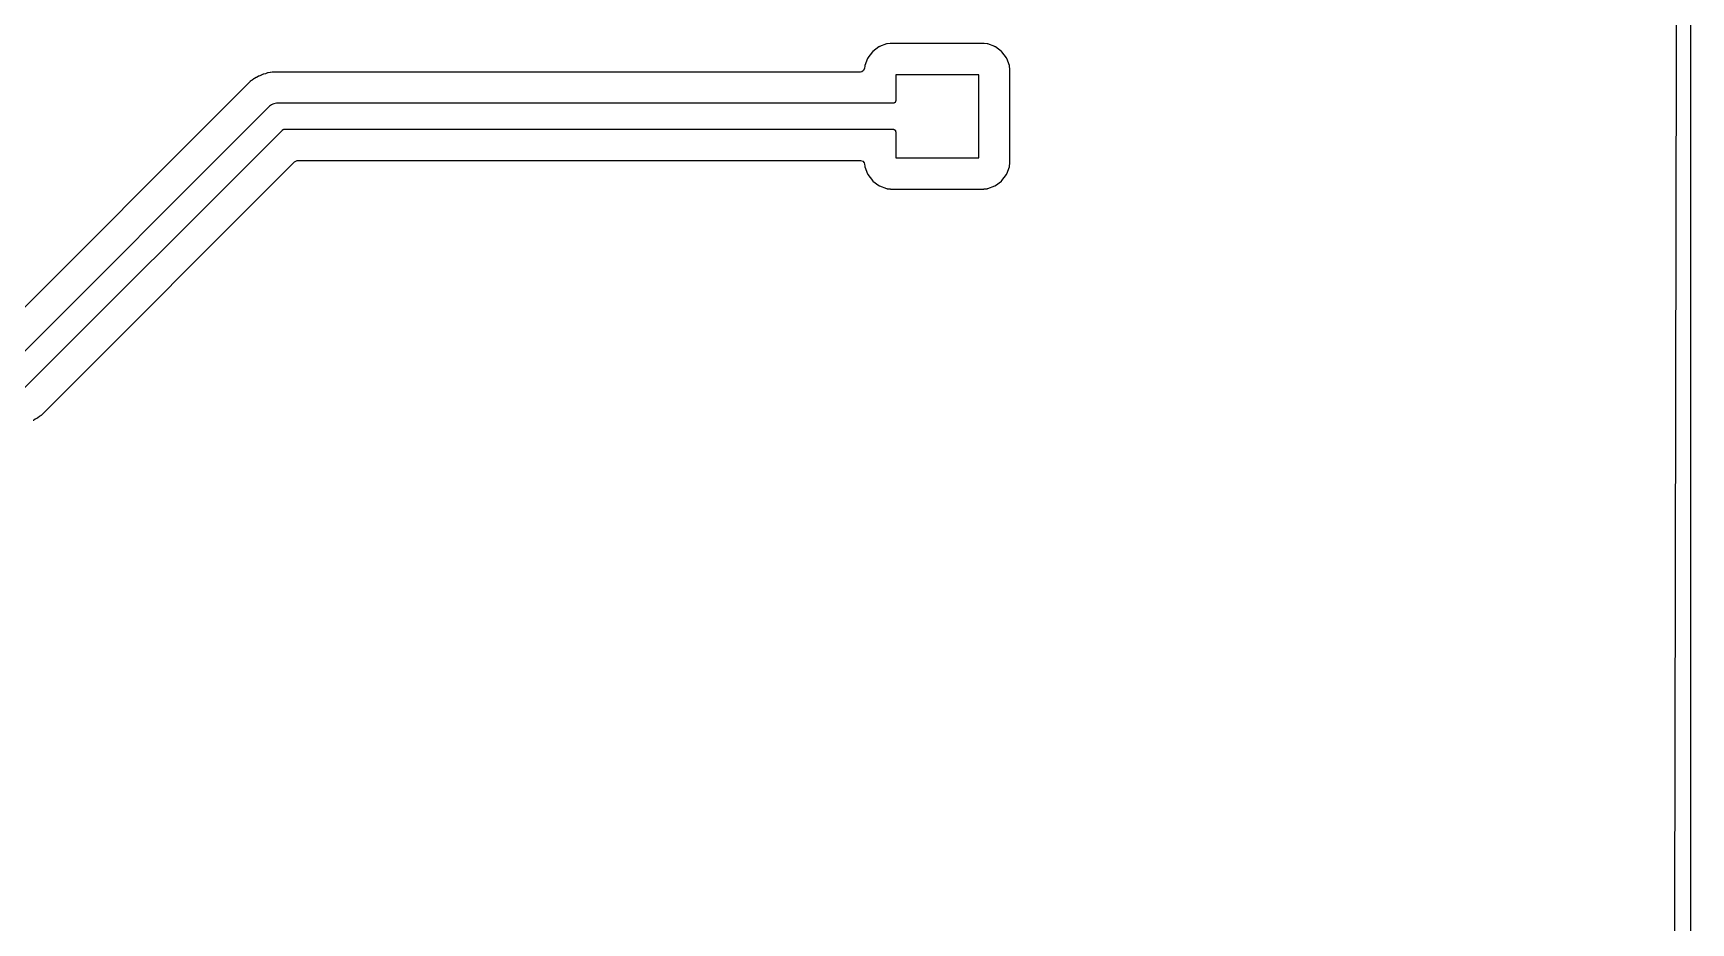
# Model space of a CAD drawing. Header units: metres. Extents: x -562 to 687, y -412 to 337.
# Drawn here: x 368.1 to 687.4, y -236 to -64.8 of the extents above; entities that cross this region are included whole.
import ezdxf

# ---------------------------------------------------------------- set-up
doc = ezdxf.new("R2010")
doc.units = ezdxf.units.M

msp = doc.modelspace()

# ---------------------------------------------------------------- linework, layer by layer
for points in [[(687.36, -411.14), (687.36, 336.06)], [(-560.13, 333.75), (-560.13, -408.85), (-560.06, -409.18), (-559.78, -409.5), (-559.32, -409.64), (683.17, -409.64), (683.51, -409.57), (683.83, -409.29), (683.97, -408.83), (683.98, -402.45), (685.36, 333.76), (685.29, 334.1), (685.01, 334.42), (684.55, 334.56), (-559.34, 334.56), (-559.68, 334.49), (-560, 334.21), (-560.13, 333.75)], [(368.11, -139.26), (368.13, -139.25), (368.14, -139.25), (368.15, -139.24), (368.16, -139.24), (368.18, -139.23), (368.19, -139.22), (368.53, -139.01), (368.57, -138.99), (368.93, -138.81), (368.94, -138.81), (368.95, -138.8), (368.97, -138.79), (368.98, -138.78), (368.99, -138.78), (369, -138.77), (369.01, -138.76), (369.02, -138.75), (369.34, -138.5), (369.37, -138.48), (369.71, -138.26), (369.73, -138.25), (369.74, -138.25), (369.75, -138.24), (369.76, -138.23), (369.77, -138.22), (369.78, -138.21), (369.79, -138.2), (369.8, -138.19), (371.08, -136.92), (371.08, -136.92), (418.48, -89.51), (418.94, -89.26), (419.08, -89.25), (527.43, -89.25), (527.89, -89.38), (528.18, -89.71), (528.24, -89.95), (528.29, -90.37), (528.29, -90.38), (528.29, -90.39), (528.29, -90.4), (528.29, -90.41), (528.3, -90.42), (528.3, -90.43), (528.3, -90.44), (528.3, -90.45), (528.31, -90.46), (528.31, -90.47), (528.31, -90.48), (528.32, -90.49), (528.82, -91.84), (528.82, -91.85), (528.83, -91.86), (528.83, -91.87), (528.84, -91.88), (528.84, -91.88), (528.84, -91.89), (528.85, -91.9), (528.85, -91.91), (528.85, -91.91), (528.86, -91.92), (528.87, -91.94), (528.88, -91.95), (528.89, -91.96), (529.75, -93.12), (529.76, -93.13), (529.77, -93.14), (529.78, -93.16), (529.8, -93.17), (529.8, -93.17), (529.81, -93.18), (529.82, -93.19), (529.84, -93.2), (529.85, -93.22), (531, -94.08), (531.02, -94.09), (531.03, -94.1), (531.04, -94.1), (531.05, -94.11), (531.05, -94.11), (531.06, -94.12), (531.07, -94.12), (531.08, -94.13), (531.09, -94.13), (531.1, -94.13), (531.11, -94.14), (531.12, -94.14), (531.13, -94.15), (532.48, -94.65), (532.48, -94.65), (532.49, -94.65), (532.5, -94.66), (532.51, -94.66), (532.53, -94.66), (532.54, -94.67), (532.55, -94.67), (532.56, -94.67), (532.57, -94.67), (532.59, -94.68), (532.6, -94.68), (532.67, -94.69), (533.19, -94.74), (533.21, -94.74), (533.22, -94.74), (533.23, -94.74), (533.25, -94.75), (551.2, -94.75), (551.22, -94.74), (551.23, -94.74), (551.24, -94.74), (551.26, -94.74), (551.85, -94.68), (551.86, -94.68), (551.87, -94.68), (551.89, -94.67), (551.9, -94.67), (551.91, -94.67), (551.92, -94.67), (551.93, -94.67), (551.94, -94.66), (551.95, -94.66), (551.96, -94.66), (551.97, -94.65), (551.98, -94.65), (553.32, -94.15), (553.34, -94.14), (553.35, -94.14), (553.36, -94.13), (553.37, -94.13), (553.38, -94.12), (553.39, -94.12), (553.4, -94.11), (553.41, -94.1), (553.42, -94.1), (553.43, -94.09), (553.44, -94.09), (553.45, -94.08), (554.6, -93.22), (554.61, -93.21), (554.62, -93.2), (554.63, -93.19), (554.64, -93.19), (554.65, -93.18), (554.66, -93.17), (554.66, -93.16), (554.67, -93.15), (554.68, -93.14), (554.69, -93.13), (554.69, -93.12), (554.7, -93.12), (555.56, -91.96), (555.57, -91.95), (555.58, -91.94), (555.58, -91.93), (555.59, -91.92), (555.6, -91.91), (555.6, -91.9), (555.61, -91.89), (555.61, -91.88), (555.62, -91.87), (555.62, -91.86), (555.63, -91.85), (555.63, -91.84), (556.14, -90.49), (556.14, -90.48), (556.14, -90.47), (556.15, -90.46), (556.15, -90.45), (556.15, -90.44), (556.15, -90.43), (556.16, -90.42), (556.16, -90.41), (556.16, -90.4), (556.16, -90.39), (556.16, -90.38), (556.16, -90.37), (556.23, -89.77), (556.23, -89.76), (556.23, -89.75), (556.23, -89.73), (556.23, -89.72), (556.23, -71.76), (556.23, -71.75), (556.23, -71.73), (556.23, -71.72), (556.23, -71.71), (556.16, -71.11), (556.16, -71.1), (556.16, -71.09), (556.16, -71.08), (556.16, -71.07), (556.16, -71.06), (556.15, -71.05), (556.15, -71.04), (556.15, -71.03), (556.15, -71.02), (556.14, -71.01), (556.14, -71), (556.14, -70.99), (555.63, -69.64), (555.63, -69.63), (555.62, -69.62), (555.62, -69.6), (555.61, -69.59), (555.6, -69.58), (555.6, -69.57), (555.59, -69.56), (555.59, -69.56), (555.59, -69.55), (555.58, -69.54), (555.58, -69.54), (555.57, -69.53), (555.56, -69.52), (554.7, -68.36), (554.69, -68.35), (554.68, -68.34), (554.67, -68.32), (554.66, -68.31), (554.66, -68.31), (554.64, -68.3), (554.63, -68.29), (554.62, -68.28), (554.6, -68.26), (553.45, -67.4), (553.44, -67.39), (553.42, -67.38), (553.41, -67.38), (553.4, -67.37), (553.4, -67.37), (553.39, -67.36), (553.38, -67.36), (553.37, -67.35), (553.36, -67.35), (553.35, -67.35), (553.34, -67.34), (553.33, -67.34), (553.32, -67.33), (551.98, -66.83), (551.97, -66.83), (551.96, -66.83), (551.95, -66.82), (551.94, -66.82), (551.93, -66.82), (551.91, -66.81), (551.9, -66.81), (551.89, -66.81), (551.88, -66.81), (551.87, -66.8), (551.85, -66.8), (551.26, -66.74), (551.25, -66.74), (551.24, -66.74), (551.23, -66.74), (551.22, -66.74), (551.2, -66.73), (533.25, -66.73), (533.24, -66.74), (533.23, -66.74), (533.22, -66.74), (533.21, -66.74), (533.2, -66.74), (533.19, -66.74), (533.19, -66.74), (532.6, -66.8), (532.59, -66.8), (532.58, -66.8), (532.57, -66.81), (532.56, -66.81), (532.55, -66.81), (532.54, -66.81), (532.53, -66.81), (532.52, -66.82), (532.51, -66.82), (532.5, -66.82), (532.49, -66.83), (532.48, -66.83), (531.13, -67.33), (531.12, -67.34), (531.11, -67.34), (531.1, -67.35), (531.09, -67.35), (531.08, -67.35), (531.07, -67.36), (531.06, -67.36), (531.05, -67.37), (531.05, -67.37), (531.04, -67.38), (531.03, -67.38), (531.02, -67.39), (531, -67.4), (529.85, -68.26), (529.84, -68.28), (529.82, -68.29), (529.81, -68.3), (529.8, -68.31), (529.8, -68.31), (529.78, -68.32), (529.77, -68.34), (529.76, -68.35), (529.75, -68.36), (528.89, -69.52), (528.88, -69.53), (528.87, -69.54), (528.86, -69.56), (528.85, -69.57), (528.85, -69.57), (528.85, -69.58), (528.84, -69.59), (528.84, -69.6), (528.84, -69.6), (528.83, -69.61), (528.83, -69.62), (528.82, -69.63), (528.82, -69.64), (528.32, -70.99), (528.31, -71), (528.31, -71.02), (528.3, -71.03), (528.3, -71.04), (528.3, -71.04), (528.3, -71.06), (528.29, -71.08), (528.29, -71.09), (528.29, -71.11), (528.25, -71.5), (528.06, -71.95), (527.7, -72.2), (527.46, -72.23), (414.32, -72.23), (414.31, -72.24), (414.3, -72.24), (414.28, -72.24), (414.27, -72.24), (414.25, -72.24), (414.24, -72.24), (414.23, -72.24), (414.21, -72.25), (414.15, -72.26), (413.82, -72.34), (413.78, -72.34), (413.38, -72.39), (413.36, -72.39), (413.35, -72.39), (413.34, -72.4), (413.32, -72.4), (413.31, -72.4), (413.3, -72.41), (413.28, -72.41), (413.27, -72.41), (412.89, -72.55), (412.85, -72.56), (412.45, -72.65), (412.44, -72.65), (412.43, -72.66), (412.41, -72.66), (412.4, -72.66), (412.39, -72.67), (412.37, -72.67), (412.36, -72.68), (412.35, -72.69), (411.98, -72.86), (411.95, -72.88), (411.57, -73.01), (411.55, -73.01), (411.54, -73.02), (411.53, -73.03), (411.51, -73.03), (411.5, -73.04), (411.49, -73.04), (411.48, -73.05), (411.46, -73.06), (411.12, -73.27), (411.09, -73.29), (410.72, -73.47), (410.71, -73.47), (410.7, -73.48), (410.69, -73.49), (410.67, -73.5), (410.66, -73.5), (410.65, -73.51), (410.64, -73.52), (410.63, -73.53), (410.63, -73.53), (410.31, -73.78), (410.28, -73.8), (409.94, -74.02), (409.93, -74.02), (409.93, -74.02), (409.93, -74.02), (409.93, -74.03), (409.93, -74.03), (409.92, -74.03), (409.91, -74.04), (409.9, -74.05), (409.89, -74.06), (409.88, -74.06), (409.87, -74.07), (409.86, -74.08), (409.85, -74.09), (409.64, -74.3), (409.53, -74.41), (361.17, -122.77)], [(366.2, -133.3), (416.12, -83.39), (416.12, -83.38), (416.13, -83.37), (416.14, -83.36), (416.15, -83.35), (416.16, -83.35), (416.17, -83.34), (416.18, -83.33), (416.19, -83.33), (416.2, -83.32), (416.21, -83.31), (416.22, -83.31), (416.23, -83.3), (416.24, -83.29), (416.26, -83.29), (416.27, -83.28), (416.28, -83.28), (416.29, -83.28), (416.3, -83.27), (416.31, -83.27), (416.32, -83.26), (416.34, -83.26), (416.35, -83.26), (416.36, -83.25), (416.37, -83.25), (416.38, -83.25), (416.4, -83.25), (416.41, -83.25), (416.42, -83.24), (416.43, -83.24), (416.44, -83.24), (416.46, -83.24), (416.47, -83.24), (533.73, -83.24), (533.74, -83.24), (533.75, -83.24), (533.76, -83.24), (533.78, -83.24), (533.79, -83.25), (533.8, -83.25), (533.81, -83.25), (533.82, -83.25), (533.84, -83.25), (533.85, -83.26), (533.86, -83.26), (533.87, -83.26), (533.88, -83.27), (533.89, -83.27), (533.91, -83.28), (533.92, -83.28), (533.93, -83.28), (533.94, -83.29), (533.95, -83.29), (533.96, -83.3), (533.97, -83.31), (533.98, -83.31), (533.99, -83.32), (534, -83.33), (534.01, -83.33), (534.02, -83.34), (534.03, -83.35), (534.04, -83.35), (534.05, -83.36), (534.06, -83.37), (534.07, -83.38), (534.08, -83.39), (534.09, -83.4), (534.1, -83.41), (534.1, -83.41), (534.11, -83.42), (534.12, -83.43), (534.13, -83.44), (534.13, -83.45), (534.14, -83.46), (534.15, -83.47), (534.15, -83.48), (534.16, -83.5), (534.17, -83.51), (534.17, -83.52), (534.18, -83.53), (534.18, -83.54), (534.19, -83.55), (534.19, -83.56), (534.2, -83.57), (534.2, -83.58), (534.2, -83.6), (534.21, -83.61), (534.21, -83.62), (534.21, -83.63), (534.22, -83.64), (534.22, -83.66), (534.22, -83.67), (534.22, -83.68), (534.22, -83.69), (534.22, -83.7), (534.23, -83.72), (534.23, -83.73), (534.23, -83.74), (534.23, -88.74), (550.23, -88.74), (550.23, -72.74), (534.23, -72.74), (534.23, -77.74), (534.23, -77.75), (534.23, -77.76), (534.22, -77.78), (534.22, -77.79), (534.22, -77.8), (534.22, -77.81), (534.22, -77.82), (534.22, -77.84), (534.21, -77.85), (534.21, -77.86), (534.21, -77.87), (534.2, -77.88), (534.2, -77.9), (534.2, -77.91), (534.19, -77.92), (534.19, -77.93), (534.18, -77.94), (534.18, -77.95), (534.17, -77.96), (534.17, -77.97), (534.16, -77.98), (534.15, -78), (534.15, -78.01), (534.14, -78.02), (534.13, -78.03), (534.13, -78.04), (534.12, -78.05), (534.11, -78.06), (534.1, -78.07), (534.1, -78.07), (534.09, -78.08), (534.08, -78.09), (534.07, -78.1), (534.06, -78.11), (534.05, -78.12), (534.04, -78.13), (534.03, -78.13), (534.02, -78.14), (534.01, -78.15), (534, -78.15), (533.99, -78.16), (533.98, -78.17), (533.97, -78.17), (533.96, -78.18), (533.95, -78.19), (533.94, -78.19), (533.93, -78.2), (533.92, -78.2), (533.91, -78.2), (533.89, -78.21), (533.88, -78.21), (533.87, -78.22), (533.86, -78.22), (533.85, -78.22), (533.84, -78.23), (533.82, -78.23), (533.81, -78.23), (533.8, -78.23), (533.79, -78.23), (533.78, -78.24), (533.76, -78.24), (533.75, -78.24), (533.74, -78.24), (533.73, -78.24), (415.24, -78.24), (414.98, -78.25), (414.74, -78.29), (414.5, -78.35), (414.27, -78.43), (414.05, -78.53), (413.84, -78.66), (413.64, -78.81), (413.45, -78.98), (363.54, -128.89)]]:
    msp.add_lwpolyline(points)

doc.saveas('drawing.dxf')
